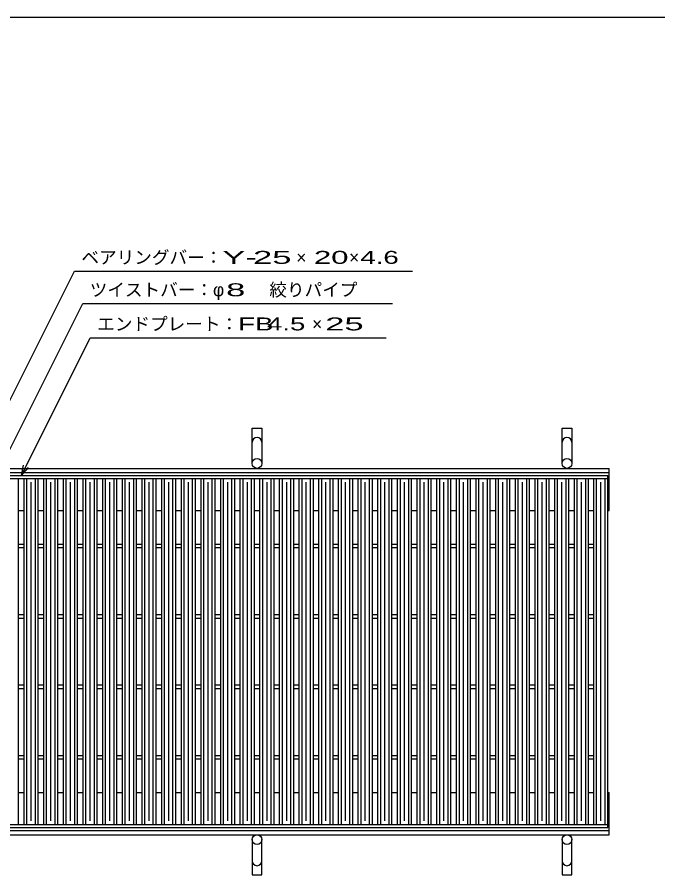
# Model space of a CAD drawing. Units: millimetres, scale not verified. Extents: x -1820 to 1724, y -1285 to 1059.
# Drawn here: x -1268 to -359, y -158 to 1059 of the extents above; entities that cross this region are included whole.
import ezdxf
from ezdxf.enums import TextEntityAlignment as Align

# ---------------------------------------------------------------- set-up
doc = ezdxf.new("R2010")
doc.units = ezdxf.units.MM
doc.header["$LTSCALE"] = 10
for name, color, linetype, lineweight in [('0_2', 150, 'Continuous', 25), ('16', 3, 'Continuous', 25), ('19', 6, 'Continuous', 25), ('22', 2, 'Continuous', 25)]:
    doc.layers.add(name, color=color, linetype=linetype, lineweight=lineweight)
doc.styles.add('ベクトル', font='')
doc.styles.get('ベクトル').set_extended_font_data('ベクトル')

msp = doc.modelspace()

# ---------------------------------------------------------------- linework, layer by layer
at = {"layer": '0_2'}
msp.add_line((-1736, 1059), (1724, 1059), dxfattribs=at)
at = {"layer": '16'}
for p, q in [((-1426, 408.5), (-430, 408.5)), ((-1426, 404), (-430, 404)), ((-1286.5, 404), (-1266.5, 404)), ((-1266.5, -87), (-1266.5, 404)), ((-1258.6, -87), (-1258.6, 404)), ((-1258.6, 404), (-1238.6, 404)), ((-1254.6, -87), (-1254.6, 404)), ((-1242.6, -87), (-1242.6, 404)), ((-1238.6, -87), (-1238.6, 404)), ((-1230.7, -87), (-1230.7, 404)), ((-1230.7, 404), (-1210.7, 404)), ((-1226.7, -87), (-1226.7, 404)), ((-1214.7, -87), (-1214.7, 404)), ((-1210.7, -87), (-1210.7, 404)), ((-1202.8, -87), (-1202.8, 404)), ((-1202.8, 404), (-1182.8, 404)), ((-1198.8, -87), (-1198.8, 404)), ((-1186.8, -87), (-1186.8, 404)), ((-1182.8, -87), (-1182.8, 404)), ((-1174.9, -87), (-1174.9, 404)), ((-1174.9, 404), (-1154.9, 404)), ((-1170.9, -87), (-1170.9, 404)), ((-1158.9, -87), (-1158.9, 404)), ((-1154.9, -87), (-1154.9, 404)), ((-1147, -87), (-1147, 404)), ((-1147, 404), (-1127, 404)), ((-1143, -87), (-1143, 404)), ((-1131, -87), (-1131, 404)), ((-1127, -87), (-1127, 404)), ((-1119.1, -87), (-1119.1, 404)), ((-1119.1, 404), (-1099.1, 404)), ((-1115.1, -87), (-1115.1, 404)), ((-1103.1, -87), (-1103.1, 404)), ((-1099.1, -87), (-1099.1, 404)), ((-1091.2, -87), (-1091.2, 404)), ((-1091.2, 404), (-1071.2, 404)), ((-1087.2, -87), (-1087.2, 404)), ((-1075.2, -87), (-1075.2, 404)), ((-1071.2, -87), (-1071.2, 404)), ((-1063.3, -87), (-1063.3, 404)), ((-1063.3, 404), (-1043.3, 404)), ((-1059.3, -87), (-1059.3, 404)), ((-1047.3, -87), (-1047.3, 404)), ((-1043.3, -87), (-1043.3, 404)), ((-1035.4, -87), (-1035.4, 404)), ((-1035.4, 404), (-1015.4, 404)), ((-1031.4, -87), (-1031.4, 404)), ((-1019.4, -87), (-1019.4, 404)), ((-1015.4, -87), (-1015.4, 404)), ((-1007.5, -87), (-1007.5, 404)), ((-1007.5, 404), (-987.5, 404)), ((-1003.5, -87), (-1003.5, 404)), ((-991.5, -87), (-991.5, 404)), ((-987.5, -87), (-987.5, 404)), ((-979.6, -87), (-979.6, 404)), ((-979.6, 404), (-959.6, 404)), ((-975.6, -87), (-975.6, 404)), ((-963.6, -87), (-963.6, 404)), ((-959.6, -87), (-959.6, 404)), ((-951.7, -87), (-951.7, 404)), ((-951.7, 404), (-931.7, 404)), ((-947.7, -87), (-947.7, 404)), ((-935.7, -87), (-935.7, 404)), ((-931.7, -87), (-931.7, 404)), ((-923.8, -87), (-923.8, 404)), ((-923.8, 404), (-903.8, 404)), ((-919.8, -87), (-919.8, 404)), ((-907.8, -87), (-907.8, 404)), ((-903.8, -87), (-903.8, 404)), ((-895.9, -87), (-895.9, 404)), ((-895.9, 404), (-875.9, 404)), ((-891.9, -87), (-891.9, 404)), ((-879.9, -87), (-879.9, 404)), ((-875.9, -87), (-875.9, 404)), ((-868, -87), (-868, 404)), ((-868, 404), (-848, 404)), ((-864, -87), (-864, 404)), ((-852, -87), (-852, 404)), ((-848, -87), (-848, 404)), ((-840.1, -87), (-840.1, 404)), ((-840.1, 404), (-820.1, 404)), ((-836.1, -87), (-836.1, 404)), ((-824.1, -87), (-824.1, 404)), ((-820.1, -87), (-820.1, 404)), ((-812.2, -87), (-812.2, 404)), ((-812.2, 404), (-792.2, 404)), ((-808.2, -87), (-808.2, 404)), ((-796.2, -87), (-796.2, 404)), ((-792.2, -87), (-792.2, 404)), ((-784.3, -87), (-784.3, 404)), ((-784.3, 404), (-764.3, 404)), ((-780.3, -87), (-780.3, 404)), ((-768.3, -87), (-768.3, 404)), ((-764.3, -87), (-764.3, 404)), ((-756.4, -87), (-756.4, 404)), ((-756.4, 404), (-736.4, 404)), ((-752.4, -87), (-752.4, 404)), ((-740.4, -87), (-740.4, 404)), ((-736.4, -87), (-736.4, 404)), ((-728.5, -87), (-728.5, 404)), ((-728.5, 404), (-708.5, 404)), ((-724.5, -87), (-724.5, 404)), ((-712.5, -87), (-712.5, 404)), ((-708.5, -87), (-708.5, 404)), ((-700.6, -87), (-700.6, 404)), ((-700.6, 404), (-680.6, 404)), ((-696.6, -87), (-696.6, 404)), ((-684.6, -87), (-684.6, 404)), ((-680.6, -87), (-680.6, 404)), ((-672.7, -87), (-672.7, 404)), ((-672.7, 404), (-652.7, 404)), ((-668.7, -87), (-668.7, 404)), ((-656.7, -87), (-656.7, 404)), ((-652.7, -87), (-652.7, 404)), ((-644.8, -87), (-644.8, 404)), ((-644.8, 404), (-624.8, 404)), ((-640.8, -87), (-640.8, 404)), ((-628.8, -87), (-628.8, 404)), ((-624.8, -87), (-624.8, 404)), ((-616.9, -87), (-616.9, 404)), ((-616.9, 404), (-596.9, 404)), ((-612.9, -87), (-612.9, 404)), ((-600.9, -87), (-600.9, 404)), ((-596.9, -87), (-596.9, 404)), ((-589, -87), (-589, 404)), ((-589, 404), (-569, 404)), ((-585, -87), (-585, 404)), ((-573, -87), (-573, 404)), ((-569, -87), (-569, 404)), ((-561.1, -87), (-561.1, 404)), ((-561.1, 404), (-541.1, 404)), ((-557.1, -87), (-557.1, 404)), ((-545.1, -87), (-545.1, 404)), ((-541.1, -87), (-541.1, 404)), ((-533.2, -87), (-533.2, 404)), ((-533.2, 404), (-513.2, 404)), ((-529.2, -87), (-529.2, 404)), ((-517.2, -87), (-517.2, 404)), ((-513.2, -87), (-513.2, 404)), ((-505.3, -87), (-505.3, 404)), ((-505.3, 404), (-485.3, 404)), ((-501.3, -87), (-501.3, 404)), ((-489.3, -87), (-489.3, 404)), ((-485.3, -87), (-485.3, 404)), ((-477.4, -87), (-477.4, 404)), ((-477.4, 404), (-457.4, 404)), ((-473.4, -87), (-473.4, 404)), ((-461.4, -87), (-461.4, 404)), ((-457.4, -87), (-457.4, 404)), ((-450, -87), (-450, 404)), ((-450, 404), (-430, 404)), ((-446, -87), (-446, 404)), ((-434, -87), (-434, 404)), ((-430, 404), (-430, 408.5)), ((-430, -87), (-430, 404)), ((-1248.6, -82), (-1248.6, 399)), ((-1220.7, -82), (-1220.7, 399)), ((-1192.8, -82), (-1192.8, 399)), ((-1164.9, -82), (-1164.9, 399)), ((-1137, -82), (-1137, 399)), ((-1109.1, -82), (-1109.1, 399)), ((-1081.2, -82), (-1081.2, 399)), ((-1053.3, -82), (-1053.3, 399)), ((-1025.4, -82), (-1025.4, 399)), ((-997.5, -82), (-997.5, 399)), ((-969.6, -82), (-969.6, 399)), ((-941.7, -82), (-941.7, 399)), ((-913.8, -82), (-913.8, 399)), ((-885.9, -82), (-885.9, 399)), ((-858, -82), (-858, 399)), ((-830.1, -82), (-830.1, 399)), ((-802.2, -82), (-802.2, 399)), ((-774.3, -82), (-774.3, 399)), ((-746.4, -82), (-746.4, 399)), ((-718.5, -82), (-718.5, 399)), ((-690.6, -82), (-690.6, 399)), ((-662.7, -82), (-662.7, 399)), ((-634.8, -82), (-634.8, 399)), ((-606.9, -82), (-606.9, 399)), ((-579, -82), (-579, 399)), ((-551.1, -82), (-551.1, 399)), ((-523.2, -82), (-523.2, 399)), ((-495.3, -82), (-495.3, 399)), ((-467.4, -82), (-467.4, 399)), ((-440, -82), (-440, 399)), ((-1266.5, 311), (-1258.6, 311)), ((-1266.5, 306), (-1258.6, 306)), ((-1238.6, 311), (-1230.7, 311)), ((-1238.6, 306), (-1230.7, 306)), ((-1210.7, 311), (-1202.8, 311)), ((-1210.7, 306), (-1202.8, 306)), ((-1182.8, 311), (-1174.9, 311)), ((-1182.8, 306), (-1174.9, 306)), ((-1154.9, 311), (-1147, 311)), ((-1154.9, 306), (-1147, 306)), ((-1127, 311), (-1119.1, 311)), ((-1127, 306), (-1119.1, 306)), ((-1099.1, 311), (-1091.2, 311)), ((-1099.1, 306), (-1091.2, 306)), ((-1071.2, 311), (-1063.3, 311)), ((-1071.2, 306), (-1063.3, 306)), ((-1043.3, 311), (-1035.4, 311)), ((-1043.3, 306), (-1035.4, 306)), ((-1015.4, 311), (-1007.5, 311)), ((-1015.4, 306), (-1007.5, 306)), ((-987.5, 311), (-979.6, 311)), ((-987.5, 306), (-979.6, 306)), ((-959.6, 311), (-951.7, 311)), ((-959.6, 306), (-951.7, 306)), ((-931.7, 311), (-923.8, 311)), ((-931.7, 306), (-923.8, 306)), ((-903.8, 311), (-895.9, 311)), ((-903.8, 306), (-895.9, 306)), ((-875.9, 311), (-868, 311)), ((-875.9, 306), (-868, 306)), ((-848, 311), (-840.1, 311)), ((-848, 306), (-840.1, 306)), ((-820.1, 311), (-812.2, 311)), ((-820.1, 306), (-812.2, 306)), ((-792.2, 311), (-784.3, 311)), ((-792.2, 306), (-784.3, 306)), ((-764.3, 311), (-756.4, 311)), ((-764.3, 306), (-756.4, 306)), ((-736.4, 311), (-728.5, 311)), ((-736.4, 306), (-728.5, 306)), ((-708.5, 311), (-700.6, 311)), ((-708.5, 306), (-700.6, 306)), ((-680.6, 311), (-672.7, 311)), ((-680.6, 306), (-672.7, 306)), ((-652.7, 311), (-644.8, 311)), ((-652.7, 306), (-644.8, 306)), ((-624.8, 311), (-616.9, 311)), ((-624.8, 306), (-616.9, 306)), ((-596.9, 311), (-589, 311)), ((-596.9, 306), (-589, 306)), ((-569, 311), (-561.1, 311)), ((-569, 306), (-561.1, 306)), ((-541.1, 311), (-533.2, 311)), ((-541.1, 306), (-533.2, 306)), ((-513.2, 311), (-505.3, 311)), ((-513.2, 306), (-505.3, 306)), ((-485.3, 311), (-477.4, 311)), ((-485.3, 306), (-477.4, 306)), ((-457.4, 311), (-449.5, 311)), ((-457.4, 306), (-449.5, 306)), ((-1266.5, 211), (-1258.6, 211)), ((-1238.6, 211), (-1230.7, 211)), ((-1210.7, 211), (-1202.8, 211)), ((-1182.8, 211), (-1174.9, 211)), ((-1154.9, 211), (-1147, 211)), ((-1127, 211), (-1119.1, 211)), ((-1099.1, 211), (-1091.2, 211)), ((-1071.2, 211), (-1063.3, 211)), ((-1043.3, 211), (-1035.4, 211)), ((-1015.4, 211), (-1007.5, 211)), ((-987.5, 211), (-979.6, 211)), ((-959.6, 211), (-951.7, 211)), ((-931.7, 211), (-923.8, 211)), ((-903.8, 211), (-895.9, 211)), ((-875.9, 211), (-868, 211)), ((-848, 211), (-840.1, 211)), ((-820.1, 211), (-812.2, 211)), ((-792.2, 211), (-784.3, 211)), ((-764.3, 211), (-756.4, 211)), ((-736.4, 211), (-728.5, 211)), ((-708.5, 211), (-700.6, 211)), ((-680.6, 211), (-672.7, 211)), ((-652.7, 211), (-644.8, 211)), ((-624.8, 211), (-616.9, 211)), ((-596.9, 211), (-589, 211)), ((-569, 211), (-561.1, 211)), ((-541.1, 211), (-533.2, 211)), ((-513.2, 211), (-505.3, 211)), ((-485.3, 211), (-477.4, 211)), ((-457.4, 211), (-449.5, 211)), ((-1266.5, 206), (-1258.6, 206)), ((-1238.6, 206), (-1230.7, 206)), ((-1210.7, 206), (-1202.8, 206)), ((-1182.8, 206), (-1174.9, 206)), ((-1154.9, 206), (-1147, 206)), ((-1127, 206), (-1119.1, 206)), ((-1099.1, 206), (-1091.2, 206)), ((-1071.2, 206), (-1063.3, 206)), ((-1043.3, 206), (-1035.4, 206)), ((-1015.4, 206), (-1007.5, 206)), ((-987.5, 206), (-979.6, 206)), ((-959.6, 206), (-951.7, 206)), ((-931.7, 206), (-923.8, 206)), ((-903.8, 206), (-895.9, 206)), ((-875.9, 206), (-868, 206)), ((-848, 206), (-840.1, 206)), ((-820.1, 206), (-812.2, 206)), ((-792.2, 206), (-784.3, 206)), ((-764.3, 206), (-756.4, 206)), ((-736.4, 206), (-728.5, 206)), ((-708.5, 206), (-700.6, 206)), ((-680.6, 206), (-672.7, 206)), ((-652.7, 206), (-644.8, 206)), ((-624.8, 206), (-616.9, 206)), ((-596.9, 206), (-589, 206)), ((-569, 206), (-561.1, 206)), ((-541.1, 206), (-533.2, 206)), ((-513.2, 206), (-505.3, 206)), ((-485.3, 206), (-477.4, 206)), ((-457.4, 206), (-449.5, 206)), ((-1266.5, 111), (-1258.6, 111)), ((-1238.6, 111), (-1230.7, 111)), ((-1210.7, 111), (-1202.8, 111)), ((-1182.8, 111), (-1174.9, 111)), ((-1154.9, 111), (-1147, 111)), ((-1127, 111), (-1119.1, 111)), ((-1099.1, 111), (-1091.2, 111)), ((-1071.2, 111), (-1063.3, 111)), ((-1043.3, 111), (-1035.4, 111)), ((-1015.4, 111), (-1007.5, 111)), ((-987.5, 111), (-979.6, 111)), ((-959.6, 111), (-951.7, 111)), ((-931.7, 111), (-923.8, 111)), ((-903.8, 111), (-895.9, 111)), ((-875.9, 111), (-868, 111)), ((-848, 111), (-840.1, 111)), ((-820.1, 111), (-812.2, 111)), ((-792.2, 111), (-784.3, 111)), ((-764.3, 111), (-756.4, 111)), ((-736.4, 111), (-728.5, 111)), ((-708.5, 111), (-700.6, 111)), ((-680.6, 111), (-672.7, 111)), ((-652.7, 111), (-644.8, 111)), ((-624.8, 111), (-616.9, 111)), ((-596.9, 111), (-589, 111)), ((-569, 111), (-561.1, 111)), ((-541.1, 111), (-533.2, 111)), ((-513.2, 111), (-505.3, 111)), ((-485.3, 111), (-477.4, 111)), ((-457.4, 111), (-449.5, 111)), ((-1266.5, 106), (-1258.6, 106)), ((-1238.6, 106), (-1230.7, 106)), ((-1210.7, 106), (-1202.8, 106)), ((-1182.8, 106), (-1174.9, 106)), ((-1154.9, 106), (-1147, 106)), ((-1127, 106), (-1119.1, 106)), ((-1099.1, 106), (-1091.2, 106)), ((-1071.2, 106), (-1063.3, 106)), ((-1043.3, 106), (-1035.4, 106)), ((-1015.4, 106), (-1007.5, 106)), ((-987.5, 106), (-979.6, 106)), ((-959.6, 106), (-951.7, 106)), ((-931.7, 106), (-923.8, 106)), ((-903.8, 106), (-895.9, 106)), ((-875.9, 106), (-868, 106)), ((-848, 106), (-840.1, 106)), ((-820.1, 106), (-812.2, 106)), ((-792.2, 106), (-784.3, 106)), ((-764.3, 106), (-756.4, 106)), ((-736.4, 106), (-728.5, 106)), ((-708.5, 106), (-700.6, 106)), ((-680.6, 106), (-672.7, 106)), ((-652.7, 106), (-644.8, 106)), ((-624.8, 106), (-616.9, 106)), ((-596.9, 106), (-589, 106)), ((-569, 106), (-561.1, 106)), ((-541.1, 106), (-533.2, 106)), ((-513.2, 106), (-505.3, 106)), ((-485.3, 106), (-477.4, 106)), ((-457.4, 106), (-449.5, 106)), ((-1266.5, 11), (-1258.6, 11)), ((-1266.5, 6), (-1258.6, 6)), ((-1238.6, 11), (-1230.7, 11)), ((-1238.6, 6), (-1230.7, 6)), ((-1210.7, 11), (-1202.8, 11)), ((-1210.7, 6), (-1202.8, 6)), ((-1182.8, 11), (-1174.9, 11)), ((-1182.8, 6), (-1174.9, 6)), ((-1154.9, 11), (-1147, 11)), ((-1154.9, 6), (-1147, 6)), ((-1127, 11), (-1119.1, 11)), ((-1127, 6), (-1119.1, 6)), ((-1099.1, 11), (-1091.2, 11)), ((-1099.1, 6), (-1091.2, 6)), ((-1071.2, 11), (-1063.3, 11)), ((-1071.2, 6), (-1063.3, 6)), ((-1043.3, 11), (-1035.4, 11)), ((-1043.3, 6), (-1035.4, 6)), ((-1015.4, 11), (-1007.5, 11)), ((-1015.4, 6), (-1007.5, 6)), ((-987.5, 11), (-979.6, 11)), ((-987.5, 6), (-979.6, 6)), ((-959.6, 11), (-951.7, 11)), ((-959.6, 6), (-951.7, 6)), ((-931.7, 11), (-923.8, 11)), ((-931.7, 6), (-923.8, 6)), ((-903.8, 11), (-895.9, 11)), ((-903.8, 6), (-895.9, 6)), ((-875.9, 11), (-868, 11)), ((-875.9, 6), (-868, 6)), ((-848, 11), (-840.1, 11)), ((-848, 6), (-840.1, 6)), ((-820.1, 11), (-812.2, 11)), ((-820.1, 6), (-812.2, 6)), ((-792.2, 11), (-784.3, 11)), ((-792.2, 6), (-784.3, 6)), ((-764.3, 11), (-756.4, 11)), ((-764.3, 6), (-756.4, 6)), ((-736.4, 11), (-728.5, 11)), ((-736.4, 6), (-728.5, 6)), ((-708.5, 11), (-700.6, 11)), ((-708.5, 6), (-700.6, 6)), ((-680.6, 11), (-672.7, 11)), ((-680.6, 6), (-672.7, 6)), ((-652.7, 11), (-644.8, 11)), ((-652.7, 6), (-644.8, 6)), ((-624.8, 11), (-616.9, 11)), ((-624.8, 6), (-616.9, 6)), ((-596.9, 11), (-589, 11)), ((-596.9, 6), (-589, 6)), ((-569, 11), (-561.1, 11)), ((-569, 6), (-561.1, 6)), ((-541.1, 11), (-533.2, 11)), ((-541.1, 6), (-533.2, 6)), ((-513.2, 11), (-505.3, 11)), ((-513.2, 6), (-505.3, 6)), ((-485.3, 11), (-477.4, 11)), ((-485.3, 6), (-477.4, 6)), ((-457.4, 11), (-449.5, 11)), ((-457.4, 6), (-449.5, 6)), ((-1426, -87), (-430, -87)), ((-1426, -91.5), (-430, -91.5)), ((-1286.5, -87), (-1266.5, -87)), ((-1258.6, -87), (-1238.6, -87)), ((-1230.7, -87), (-1210.7, -87)), ((-1202.8, -87), (-1182.8, -87)), ((-1174.9, -87), (-1154.9, -87)), ((-1147, -87), (-1127, -87)), ((-1119.1, -87), (-1099.1, -87)), ((-1091.2, -87), (-1071.2, -87)), ((-1063.3, -87), (-1043.3, -87)), ((-1035.4, -87), (-1015.4, -87)), ((-1007.5, -87), (-987.5, -87)), ((-979.6, -87), (-959.6, -87)), ((-951.7, -87), (-931.7, -87)), ((-923.8, -87), (-903.8, -87)), ((-895.9, -87), (-875.9, -87)), ((-868, -87), (-848, -87)), ((-840.1, -87), (-820.1, -87)), ((-812.2, -87), (-792.2, -87)), ((-784.3, -87), (-764.3, -87)), ((-756.4, -87), (-736.4, -87)), ((-728.5, -87), (-708.5, -87)), ((-700.6, -87), (-680.6, -87)), ((-672.7, -87), (-652.7, -87)), ((-644.8, -87), (-624.8, -87)), ((-616.9, -87), (-596.9, -87)), ((-589, -87), (-569, -87)), ((-561.1, -87), (-541.1, -87)), ((-533.2, -87), (-513.2, -87)), ((-505.3, -87), (-485.3, -87)), ((-477.4, -87), (-457.4, -87)), ((-450, -87), (-430, -87)), ((-430, -91.5), (-430, -87))]:
    msp.add_line(p, q, dxfattribs=at)
at = {"layer": '19'}
for p, q in [((-935, 425.5), (-935, 475.5)), ((-935, 475.5), (-921, 475.5)), ((-921, 475.5), (-921, 425.5)), ((-495, 425.5), (-495, 475.5)), ((-495, 475.5), (-481, 475.5)), ((-481, 475.5), (-481, 425.5)), ((-1428, 418.5), (-428, 418.5)), ((-428, 358.5), (-428, 418.5)), ((-1428, 412.5), (-428, 412.5)), ((-1266.5, 358.5), (-1258.6, 358.5)), ((-1238.6, 358.5), (-1230.7, 358.5)), ((-1210.7, 358.5), (-1202.8, 358.5)), ((-1182.8, 358.5), (-1174.9, 358.5)), ((-1154.9, 358.5), (-1147, 358.5)), ((-1127, 358.5), (-1119.1, 358.5)), ((-1099.1, 358.5), (-1091.2, 358.5)), ((-1071.2, 358.5), (-1063.3, 358.5)), ((-1043.3, 358.5), (-1035.4, 358.5)), ((-1015.4, 358.5), (-1007.5, 358.5)), ((-987.5, 358.5), (-979.6, 358.5)), ((-959.6, 358.5), (-951.7, 358.5)), ((-931.7, 358.5), (-923.8, 358.5)), ((-903.8, 358.5), (-895.9, 358.5)), ((-875.9, 358.5), (-868, 358.5)), ((-848, 358.5), (-840.1, 358.5)), ((-820.1, 358.5), (-812.2, 358.5)), ((-792.2, 358.5), (-784.3, 358.5)), ((-764.3, 358.5), (-756.4, 358.5)), ((-736.4, 358.5), (-728.5, 358.5)), ((-708.5, 358.5), (-700.6, 358.5)), ((-680.6, 358.5), (-672.7, 358.5)), ((-652.7, 358.5), (-644.8, 358.5)), ((-624.8, 358.5), (-616.9, 358.5)), ((-596.9, 358.5), (-589, 358.5)), ((-569, 358.5), (-561.1, 358.5)), ((-541.1, 358.5), (-533.7, 358.5)), ((-513.2, 358.5), (-505.8, 358.5)), ((-485.3, 358.5), (-477.9, 358.5)), ((-457.4, 358.5), (-450, 358.5)), ((-430, 358.5), (-428, 358.5)), ((-1266.5, -41.5), (-1258.6, -41.5)), ((-1238.6, -41.5), (-1230.7, -41.5)), ((-1210.7, -41.5), (-1202.8, -41.5)), ((-1182.8, -41.5), (-1174.9, -41.5)), ((-1154.9, -41.5), (-1147, -41.5)), ((-1127, -41.5), (-1119.1, -41.5)), ((-1099.1, -41.5), (-1091.2, -41.5)), ((-1071.2, -41.5), (-1063.3, -41.5)), ((-1043.3, -41.5), (-1035.4, -41.5)), ((-1015.4, -41.5), (-1007.5, -41.5)), ((-987.5, -41.5), (-979.6, -41.5)), ((-959.6, -41.5), (-951.7, -41.5)), ((-931.7, -41.5), (-923.8, -41.5)), ((-903.8, -41.5), (-895.9, -41.5)), ((-875.9, -41.5), (-868, -41.5)), ((-848, -41.5), (-840.1, -41.5)), ((-820.1, -41.5), (-812.2, -41.5)), ((-792.2, -41.5), (-784.3, -41.5)), ((-764.3, -41.5), (-756.4, -41.5)), ((-736.4, -41.5), (-728.5, -41.5)), ((-708.5, -41.5), (-700.6, -41.5)), ((-680.6, -41.5), (-672.7, -41.5)), ((-652.7, -41.5), (-644.8, -41.5)), ((-624.8, -41.5), (-616.9, -41.5)), ((-596.9, -41.5), (-589, -41.5)), ((-569, -41.5), (-561.1, -41.5)), ((-541.1, -41.5), (-533.7, -41.5)), ((-513.2, -41.5), (-505.8, -41.5)), ((-485.3, -41.5), (-477.9, -41.5)), ((-457.4, -41.5), (-450, -41.5)), ((-430, -41.5), (-428, -41.5)), ((-428, -101.5), (-428, -41.5)), ((-1428, -95.5), (-428, -95.5)), ((-1428, -101.5), (-428, -101.5)), ((-935, -108.5), (-935, -158.5)), ((-921, -158.5), (-921, -108.5)), ((-495, -108.5), (-495, -158.5)), ((-481, -158.5), (-481, -108.5)), ((-935, -158.5), (-921, -158.5)), ((-495, -158.5), (-481, -158.5))]:
    msp.add_line(p, q, dxfattribs=at)
for centre in [(-928, 425.5), (-488, 425.5), (-928, -108.5), (-488, -108.5)]:
    msp.add_circle(centre, 7, dxfattribs=at)
for centre, start, end in [((-928, 455.5), 0, 180), ((-488, 455.5), 0, 180), ((-928, -138.5), 180, 0), ((-488, -138.5), 180, 0)]:
    msp.add_arc(centre, 7, start, end, dxfattribs=at)
at = {"layer": '22', "color": 4}
for p, q in [((-1406, 261), (-1187.25, 698.5)), ((-1187.25, 698.5), (-707.25, 698.5)), ((-1346.25, 311), (-1175.5, 652.5)), ((-1175.5, 652.5), (-735.5, 652.5)), ((-1262.55, 408.5), (-1164.8, 604)), ((-1164.8, 604), (-744.8, 604)), ((-1262.55, 408.5), (-1259.55, 423.1)), ((-1262.55, 408.5), (-1252.55, 419.5))]:
    msp.add_line(p, q, dxfattribs=at)

# ---------------------------------------------------------------- texts
at = {"layer": '22', "style": 'ベクトル'}
for s, p in [('ベアリングバー：', (-1177.25, 718)), ('×', (-872.25, 718)), ('×', (-797.25, 718)), ('ツイストバー：', (-1165.5, 672)), ('絞りパイプ', (-910.5, 672)), ('φ', (-990.5, 672)), ('エンドプレート：', (-1154.8, 623.5)), ('×', (-849.8, 623.5))]:
    msp.add_text(s, height=18.33, dxfattribs=at).set_placement(p, align=Align.MIDDLE_LEFT)
for s, width, p in [('Y-', 2, (-977.25, 718)), (' 25 ', 2, (-947.25, 718)), ('20', 1.8, (-847.25, 718)), (' 4.6 ', 1.6, (-792.25, 718)), (' 8 ', 2, (-985.5, 672)), ('FB', 1.6, (-954.8, 623.5)), (' 4.5 ', 1.6, (-924.8, 623.5)), (' 25 ', 2, (-844.8, 623.5))]:
    msp.add_text(s, height=18.33, dxfattribs=dict(at, width=width)).set_placement(p, align=Align.MIDDLE_LEFT)

doc.saveas('drawing.dxf')
